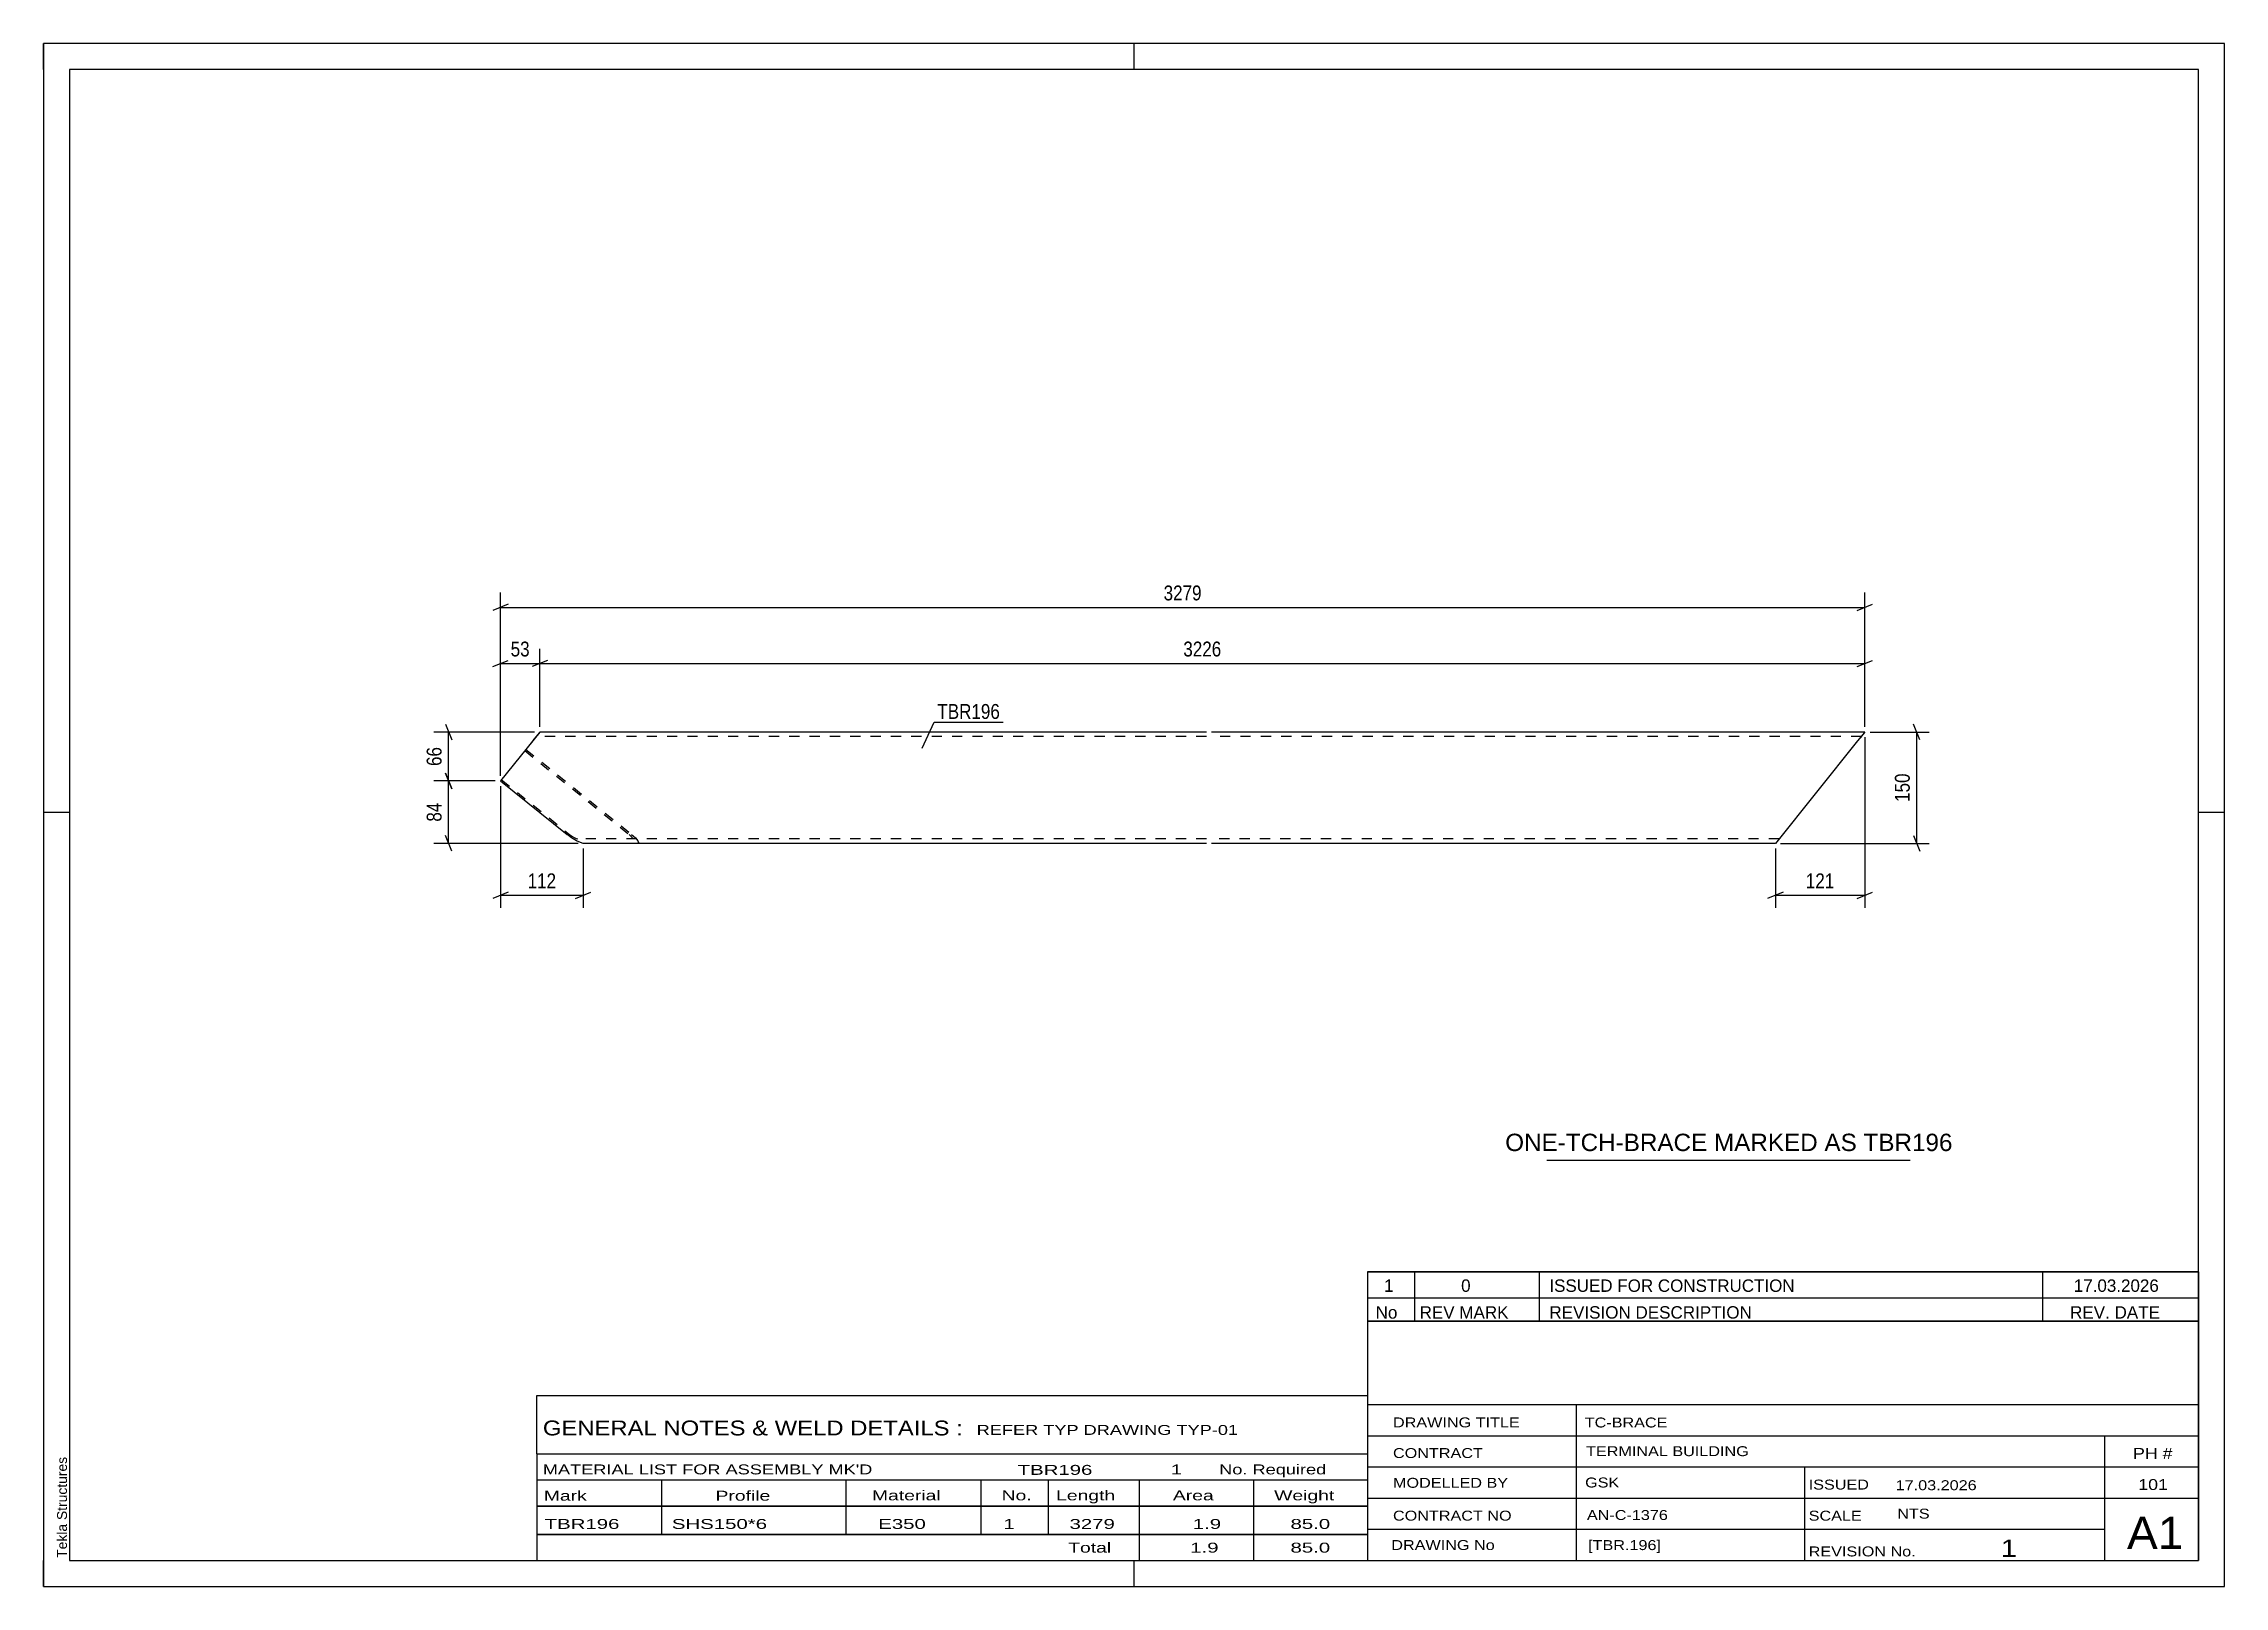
# Paper-space layout 'Layout1' of a CAD drawing. Header units: millimetres. Extents: x 0 to 420, y 0 to 297.
# The model-space entities are those that its viewports show. They can reach past a viewport. Long polylines and large blocks are cut down to what shows.
import ezdxf

# ---------------------------------------------------------------- set-up
doc = ezdxf.new("R2010")
doc.units = ezdxf.units.MM
doc.linetypes.add('DXK_LINE_DOT2', pattern=[3.9198, 1.9599, -1.9599])
doc.layers.add('Viewport layer', color=7, linetype='Continuous', plot=False)
doc.styles.add('Arial', font='ARIAL.TTF', dxfattribs={"height": 0.2})
doc.styles.add('Arial Narrow', font='ARIALN.TTF', dxfattribs={"height": 0.2})

# ---------------------------------------------------------------- blocks, each defined once
blk = doc.blocks.new('Unknown-580637265-1162')
at = {"color": 5, "linetype": 'Continuous'}
for p, q in [((420, 297), (0, 297)), ((0, 297), (0, 0)), ((0, 292), (0, 297)), ((210, 292), (210, 297)), ((420, 0), (420, 297)), ((415, 292), (5, 292)), ((5, 292), (5, 5)), ((415, 5), (415, 292)), ((5, 149), (0, 149)), ((420, 149), (415, 149)), ((0, 0), (0, 5)), ((5, 5), (415, 5)), ((210, 0), (210, 5)), ((0, 0), (420, 0))]:
    blk.add_line(p, q, dxfattribs=at)
at = {"color": 174, "linetype": 'Continuous', "style": 'Arial'}
blk.add_text('Tekla Structures', height=1.9102, rotation=90, dxfattribs=at).set_placement((4.5, 5.5))
blk = doc.blocks.new('Part-580637265-1966 - 1960')
at = {"color": 2, "linetype": 'Continuous'}
for p, q in [((95.57, 164.47), (87.99, 155.05)), ((95.57, 164.47), (95.57, 164.47)), ((223.95, 164.47), (95.57, 164.47)), ((350.75, 164.47), (224.95, 164.47)), ((350.34, 163.97), (349.37, 162.76)), ((350.75, 164.47), (350.34, 163.97)), ((350.75, 164.47), (350.75, 164.47)), ((349.37, 162.76), (333.52, 143.04)), ((87.99, 155.05), (100.8, 144.76)), ((101.69, 144.1), (100.8, 144.76)), ((102.6, 143.55), (101.69, 144.1)), ((103.38, 143.18), (102.6, 143.55)), ((103.92, 143.04), (103.38, 143.18)), ((223.95, 143.04), (103.92, 143.04)), ((333.52, 143.04), (224.95, 143.04))]:
    blk.add_line(p, q, dxfattribs=at)
at = {"color": 7, "linetype": 'DXK_LINE_DOT2'}
for p, q in [((95.46, 164.34), (94.19, 162.76)), ((95.57, 164.47), (95.46, 164.34)), ((95.57, 164.47), (95.57, 164.47)), ((350.64, 164.34), (349.9, 163.42)), ((94.88, 163.62), (92.68, 160.89)), ((92.68, 160.89), (112.75, 144.76)), ((92.88, 161.13), (113.25, 144.76)), ((94.88, 163.62), (94.88, 163.62)), ((223.95, 163.62), (94.88, 163.62)), ((350.06, 163.62), (224.95, 163.62)), ((349.9, 163.42), (349.37, 162.76)), ((350.06, 163.62), (350.06, 163.62)), ((88.19, 155.29), (101.29, 144.76)), ((101.29, 144.76), (101.74, 144.43)), ((101.74, 144.43), (102.19, 144.15)), ((102.19, 144.15), (102.59, 143.97)), ((102.59, 143.97), (102.86, 143.9)), ((223.95, 143.9), (102.86, 143.9)), ((113.12, 144.43), (112.75, 144.76)), ((113.36, 144.15), (113.12, 144.43)), ((113.25, 144.76), (113.99, 144.1)), ((113.32, 143.9), (113.43, 143.97)), ((113.43, 143.97), (113.36, 144.15)), ((113.99, 144.1), (114.46, 143.55)), ((114.6, 143.18), (114.38, 143.04)), ((114.46, 143.55), (114.6, 143.18)), ((334.21, 143.9), (224.95, 143.9)), ((333.52, 143.04), (333.52, 143.04)), ((334.21, 143.9), (334.26, 143.97)), ((334.21, 143.9), (334.21, 143.9)), ((334.9, 144.76), (334.9, 144.76)), ((334.9, 144.76), (334.9, 144.76))]:
    blk.add_line(p, q, dxfattribs=at)
blk = doc.blocks.new('StraightDimension-580637265-2026 - 1960')
at = {"color": 7, "linetype": 'Continuous'}
for p, q in [((86.49, 177.07), (89.49, 178.27)), ((87.99, 156.05), (87.99, 180.52)), ((87.99, 177.67), (95.57, 177.67)), ((97.07, 178.27), (94.07, 177.07)), ((95.57, 165.47), (95.57, 180.52))]:
    blk.add_line(p, q, dxfattribs=at)
at = {"color": 0}
blk.add_wipeout([(94.21, 178.42), (94.21, 182.62), (89.35, 182.62), (89.35, 178.42)], dxfattribs=at)
at = {"color": 3, "style": 'Arial Narrow'}
blk.add_text('53', height=2.863, dxfattribs=at).set_placement((89.95, 179.02))
blk = doc.blocks.new('StraightDimension-580637265-2019 - 1960')
at = {"color": 7, "linetype": 'Continuous'}
for p, q in [((351.75, 164.47), (363.15, 164.47)), ((361.35, 162.97), (360.15, 165.97)), ((360.75, 143.04), (360.75, 164.47)), ((334.52, 143.04), (363.15, 143.04)), ((360.15, 144.54), (361.35, 141.54))]:
    blk.add_line(p, q, dxfattribs=at)
at = {"color": 0}
blk.add_wipeout([(360, 157.1), (355.8, 157.1), (355.8, 150.42), (360, 150.42)], dxfattribs=at)
at = {"color": 3, "style": 'Arial Narrow'}
blk.add_text('150', height=2.863, rotation=90.0002, dxfattribs=at).set_placement((359.4, 151.02))
blk = doc.blocks.new('StraightDimension-580637265-2033 - 1960')
at = {"color": 7, "linetype": 'Continuous'}
for p, q in [((350.75, 163.47), (350.75, 130.64)), ((333.52, 142.04), (333.52, 130.64)), ((335.02, 133.64), (332.02, 132.44)), ((333.52, 133.04), (350.75, 133.04)), ((349.25, 132.44), (352.25, 133.64))]:
    blk.add_line(p, q, dxfattribs=at)
at = {"color": 0}
blk.add_wipeout([(345.48, 133.79), (345.48, 137.99), (338.79, 137.99), (338.79, 133.79)], dxfattribs=at)
at = {"color": 3, "style": 'Arial Narrow'}
blk.add_text('121', height=2.863, dxfattribs=at).set_placement((339.39, 134.39))
blk = doc.blocks.new('StraightDimension-580637265-2315 - 1960')
at = {"color": 7, "linetype": 'Continuous'}
for p, q in [((87.99, 154.05), (87.99, 130.64)), ((103.92, 142.04), (103.92, 130.64)), ((89.49, 133.64), (86.49, 132.44)), ((87.99, 133.04), (103.92, 133.04)), ((102.42, 132.44), (105.42, 133.64))]:
    blk.add_line(p, q, dxfattribs=at)
at = {"color": 0}
blk.add_wipeout([(99.3, 133.79), (99.3, 137.99), (92.62, 137.99), (92.62, 133.79)], dxfattribs=at)
at = {"color": 3, "style": 'Arial Narrow'}
blk.add_text('112', height=2.863, dxfattribs=at).set_placement((93.22, 134.39))
blk = doc.blocks.new('StraightDimension-580637265-2025 - 1960')
at = {"color": 7, "linetype": 'Continuous'}
for p, q in [((97.07, 178.27), (94.07, 177.07)), ((95.57, 165.47), (95.57, 180.52)), ((95.57, 177.67), (350.75, 177.67)), ((349.25, 177.07), (352.25, 178.27)), ((350.75, 165.47), (350.75, 180.52))]:
    blk.add_line(p, q, dxfattribs=at)
at = {"color": 0}
blk.add_wipeout([(227.41, 178.42), (227.41, 182.62), (218.9, 182.62), (218.9, 178.42)], dxfattribs=at)
at = {"color": 3, "style": 'Arial Narrow'}
blk.add_text('3226', height=2.863, dxfattribs=at).set_placement((219.5, 179.02))
blk = doc.blocks.new('StraightDimension-580637265-2041 - 1960')
at = {"color": 7, "linetype": 'Continuous'}
for p, q in [((89.49, 189.07), (86.49, 187.87)), ((87.99, 156.05), (87.99, 191.32)), ((349.25, 187.87), (352.25, 189.07)), ((350.75, 165.47), (350.75, 191.32)), ((87.99, 188.47), (350.75, 188.47))]:
    blk.add_line(p, q, dxfattribs=at)
at = {"color": 0}
blk.add_wipeout([(223.63, 189.22), (223.63, 193.42), (215.11, 193.42), (215.11, 189.22)], dxfattribs=at)
at = {"color": 3, "style": 'Arial Narrow'}
blk.add_text('3279', height=2.863, dxfattribs=at).set_placement((215.71, 189.82))
blk = doc.blocks.new('StraightDimension-580637265-2263 - 1960')
at = {"color": 7, "linetype": 'Continuous'}
for p, q in [((94.57, 164.47), (75.14, 164.47)), ((77.39, 165.97), (78.59, 162.97)), ((77.99, 155.05), (77.99, 164.47)), ((78.59, 153.55), (77.39, 156.55)), ((86.99, 155.05), (75.14, 155.05))]:
    blk.add_line(p, q, dxfattribs=at)
at = {"color": 0}
blk.add_wipeout([(77.24, 162.19), (73.04, 162.19), (73.04, 157.33), (77.24, 157.33)], dxfattribs=at)
at = {"color": 3, "style": 'Arial Narrow'}
blk.add_text('66', height=2.863, rotation=90.0002, dxfattribs=at).set_placement((76.64, 157.93))
blk = doc.blocks.new('StraightDimension-580637265-2264 - 1960')
at = {"color": 7, "linetype": 'Continuous'}
for p, q in [((77.39, 156.55), (78.59, 153.55)), ((86.99, 155.05), (75.14, 155.05)), ((77.99, 143.04), (77.99, 155.05)), ((102.92, 143.04), (75.14, 143.04)), ((78.59, 141.54), (77.39, 144.54))]:
    blk.add_line(p, q, dxfattribs=at)
at = {"color": 0}
blk.add_wipeout([(77.24, 151.48), (73.04, 151.48), (73.04, 146.62), (77.24, 146.62)], dxfattribs=at)
at = {"color": 3, "style": 'Arial Narrow'}
blk.add_text('84', height=2.863, rotation=90.0002, dxfattribs=at).set_placement((76.64, 147.22))
blk = doc.blocks.new('Unknown-580637265-2398')
at = {"color": 7, "linetype": 'Continuous'}
for p, q in [((255, 51.05), (255, 5)), ((255, 51.05), (415, 51.05)), ((415, 51), (415, 5)), ((255, 35), (415, 35)), ((295.14, 35), (295.14, 5)), ((255, 29), (415, 29)), ((397, 5.05), (397, 29.05)), ((255, 23), (415, 23)), ((339.14, 23), (339.14, 5)), ((255, 17), (415, 17)), ((255, 11), (397, 11)), ((255, 5), (415, 5))]:
    blk.add_line(p, q, dxfattribs=at)
at = {"color": 7, "style": 'Arial Narrow'}
for s, height, width, p in [('DRAWING TITLE', 1.9089, 1.425378, (259.88, 30.61)), ('TC-BRACE', 1.909, 1.425378, (296.81, 30.59)), ('CONTRACT', 1.909, 1.425378, (259.88, 24.71)), ('TERMINAL BUILDING', 1.9089, 1.425378, (297.06, 25.07)), ('MODELLED BY', 1.9089, 1.425378, (259.88, 18.98)), ('GSK', 1.909, 1.425378, (296.88, 19.04)), ('ISSUED', 1.909, 1.425378, (339.94, 18.64)), ('17.03.2026', 1.909, 1.425378, (356.69, 18.52)), ('CONTRACT NO', 1.9089, 1.425378, (259.88, 12.66)), ('AN-C-1376', 1.909, 1.425378, (297.23, 12.78)), ('SCALE', 1.909, 1.425378, (339.94, 12.65)), ('A1', 6.204, 1.25, (401.24, 7.2)), ('DRAWING No', 1.909, 1.425378, (259.56, 7)), ('[TBR.196]', 1.909, 1.425378, (297.46, 6.99)), ('1', 3.34, 1.5, (376.91, 5.68)), ('REVISION No.', 1.9089, 1.425378, (339.94, 5.77))]:
    blk.add_text(s, height=height, dxfattribs=dict(at, width=width)).set_placement(p)
at = {"color": 7, "linetype": 'Continuous', "style": 'Arial Narrow'}
for s, height, width, p in [('PH #', 2.1, 1.42538, (402.4, 24.55)), ('101', 2.1, 1.42538, (403.41, 18.55)), ('NTS', 1.909, 1.425378, (357, 13.05))]:
    blk.add_text(s, height=height, dxfattribs=dict(at, width=width)).set_placement(p)
blk = doc.blocks.new('Unknown-580637265-2399')
at = {"color": 7, "linetype": 'Continuous'}
for p, q in [((255, 60.55), (415, 60.55)), ((415, 60.55), (255, 60.55)), ((255, 60.55), (255, 55.55)), ((264, 60.55), (264, 55.55)), ((288, 60.55), (288, 55.55)), ((385, 60.55), (385, 55.55)), ((415, 60.55), (415, 55.55)), ((255, 55.55), (415, 55.55)), ((255, 55.55), (255, 51.05)), ((255, 55.55), (415, 55.55)), ((264, 55.55), (264, 51.05)), ((288, 55.55), (288, 51.05)), ((385, 55.55), (385, 51.05)), ((415, 55.55), (415, 51.05)), ((415, 51.05), (255, 51.05))]:
    blk.add_line(p, q, dxfattribs=at)
at = {"color": 7, "linetype": 'Continuous', "style": 'Arial Narrow'}
for s, height, width, p in [('1', 2.39, 1.196471, (258.16, 56.7)), ('0', 2.39, 1.196471, (273, 56.7)), ('ISSUED FOR CONSTRUCTION', 2.3861, 1.196471, (290, 56.7)), ('17.03.2026', 2.386, 1.196471, (391, 56.7)), ('No', 2.386, 1.2, (256.54, 51.55)), ('REV MARK', 2.386, 1.2, (265, 51.55)), ('REVISION DESCRIPTION', 2.3861, 1.2, (290, 51.55)), ('REV. DATE', 2.386, 1.2, (390.28, 51.55))]:
    blk.add_text(s, height=height, dxfattribs=dict(at, width=width)).set_placement(p)
blk = doc.blocks.new('Unknown-580637265-2400')
at = {"color": 7, "linetype": 'Continuous'}
for p, q in [((95, 36.75), (255, 36.75)), ((95, 25.5), (95, 36.75)), ((255, 36.75), (255, 25.5)), ((95, 25.5), (255, 25.5)), ((95, 25.5), (95, 20.5)), ((255, 25.5), (255, 20.5)), ((95, 20.5), (255, 20.5)), ((95, 20.5), (95, 15.5)), ((119, 20.5), (119, 15.5)), ((154.5, 20.5), (154.5, 15.5)), ((180.5, 20.5), (180.5, 15.5)), ((193.5, 20.5), (193.5, 15.5)), ((211, 20.5), (211, 15.5)), ((233, 20.5), (233, 15.5)), ((255, 20.5), (255, 15.5)), ((95, 15.5), (255, 15.5)), ((95, 15.45), (95, 10.05)), ((95, 15.45), (255, 15.45)), ((119, 15.5), (119, 10)), ((154.5, 15.5), (154.5, 10)), ((180.5, 15.5), (180.5, 10)), ((193.5, 15.5), (193.5, 10)), ((211, 15.5), (211, 10)), ((233, 15.5), (233, 10)), ((255, 15.45), (255, 10.05)), ((95, 10.05), (255, 10.05)), ((95, 10), (255, 10)), ((95, 10), (95, 5)), ((211, 10), (211, 5)), ((233, 10), (233, 5)), ((255, 10), (255, 5)), ((95, 5), (255, 5))]:
    blk.add_line(p, q, dxfattribs=at)
at = {"color": 7, "style": 'Arial Narrow'}
for s, height, width, p in [('GENERAL NOTES & WELD DETAILS :', 2.8633, 1.4, (96.15, 29.06)), ('REFER TYP DRAWING TYP-01', 1.9089, 1.6, (179.7, 29.16)), ("MATERIAL LIST FOR ASSEMBLY MK'D", 1.9089, 1.6, (96.15, 21.56)), ('TBR196', 1.909, 1.794707, (187.59, 21.47)), ('1', 1.91, 1.794707, (217.08, 21.56)), ('No. Required', 1.9089, 1.6, (226.41, 21.56)), ('Mark', 1.909, 1.7, (96.34, 16.5)), ('Profile', 1.909, 1.7, (129.41, 16.5)), ('Material', 1.909, 1.7, (159.54, 16.56)), ('No.', 1.909, 1.7, (184.5, 16.56)), ('Length', 1.909, 1.7, (195, 16.56)), ('Area', 1.909, 1.7, (217.5, 16.56)), ('Weight', 1.909, 1.7, (237, 16.56))]:
    blk.add_text(s, height=height, dxfattribs=dict(at, width=width)).set_placement(p)
at = {"color": 7, "linetype": 'Continuous', "style": 'Arial Narrow'}
for s, height, width, p in [('TBR196', 1.909, 1.794707, (96.5, 11.06)), ('SHS150*6', 1.909, 1.794707, (121, 11.06)), ('E350', 1.909, 1.794707, (160.74, 11.06)), ('1', 1.91, 1.794707, (184.86, 11.06)), ('3279', 1.909, 1.794707, (197.58, 11.06)), ('1.9', 1.909, 1.794707, (221.32, 11.06)), ('85.0', 1.909, 1.794707, (240.14, 11.06)), ('Total', 1.909, 1.7, (197.33, 6.5)), ('1.9', 1.909, 1.794707, (220.83, 6.5)), ('85.0', 1.909, 1.794707, (240.14, 6.5))]:
    blk.add_text(s, height=height, dxfattribs=dict(at, width=width)).set_placement(p)
blk = doc.blocks.new('Unknown-580637265-2401')
at = {"color": 7, "linetype": 'Continuous'}
blk.add_line((289.5, 82.05), (359.5, 82.05), dxfattribs=at)
at = {"color": 7, "style": 'Arial'}
blk.add_text('ONE-TCH-BRACE MARKED AS TBR196', height=3.3428, dxfattribs=at).set_placement((281.49, 83.8))
blk = doc.blocks.new('Mark-580637265-2000 - 1960')
at = {"color": 0}
blk.add_wipeout([(184.19, 167), (184.19, 170), (172.13, 170), (172.13, 167)], dxfattribs=at)
blk.add_wipeout([(184.19, 167), (184.19, 170), (172.13, 170), (172.13, 167)], dxfattribs=at)
at = {"color": 30, "linetype": 'Continuous'}
for p, q in [((169.18, 161.36), (171.53, 166.4)), ((171.53, 166.4), (184.79, 166.4))]:
    blk.add_line(p, q, dxfattribs=at)
at = {"color": 3, "style": 'Arial Narrow'}
blk.add_text('TBR196', height=2.863, dxfattribs=at).set_placement((172.13, 167))

msp = doc.modelspace()

# ---------------------------------------------------------------- block references
for name in ['Unknown-580637265-1162', 'Part-580637265-1966 - 1960', 'Unknown-580637265-2401', 'Unknown-580637265-2399', 'Unknown-580637265-2398', 'Unknown-580637265-2400']:
    msp.add_blockref(name, (0, 0))

# ---------------------------------------------------------------- next in the draw order: block references
for name in ['StraightDimension-580637265-2026 - 1960', 'StraightDimension-580637265-2019 - 1960']:
    msp.add_blockref(name, (0, 0))

# ---------------------------------------------------------------- next in the draw order: block references
for name in ['StraightDimension-580637265-2033 - 1960', 'StraightDimension-580637265-2315 - 1960']:
    msp.add_blockref(name, (0, 0))

# ---------------------------------------------------------------- next in the draw order: block references
msp.add_blockref('StraightDimension-580637265-2025 - 1960', (0, 0))

# ---------------------------------------------------------------- next in the draw order: block references
msp.add_blockref('StraightDimension-580637265-2041 - 1960', (0, 0))

# ---------------------------------------------------------------- next in the draw order: block references
for name in ['Mark-580637265-2000 - 1960', 'StraightDimension-580637265-2263 - 1960']:
    msp.add_blockref(name, (0, 0))

# ---------------------------------------------------------------- next in the draw order: block references
msp.add_blockref('StraightDimension-580637265-2264 - 1960', (0, 0))

psp = doc.layouts.get("Layout1")

# ---------------------------------------------------------------- viewports
at = {"layer": 'Viewport layer', "view_target_point": (210, 148.5)}
psp.add_viewport(center=(210, 148.5), size=(420, 297), view_center_point=(0, 0), view_height=297, dxfattribs=at)

doc.saveas('drawing.dxf')
